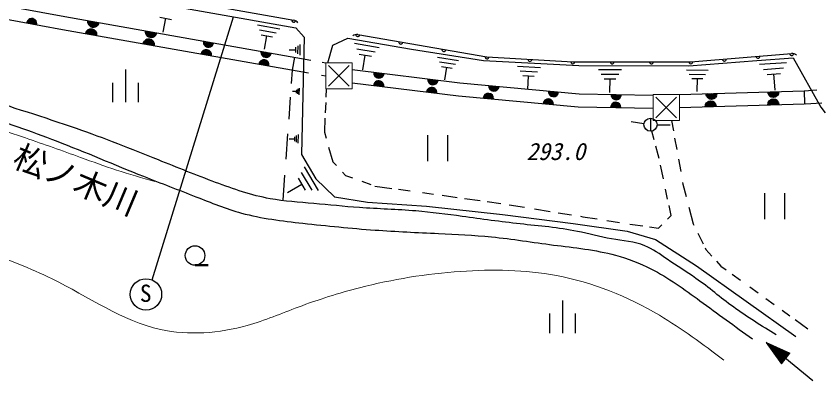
# Model space of a CAD drawing. Units: millimetres, scale not verified. Extents: x 40000 to 680000, y 20000 to 380000.
# Drawn here: x 418948 to 480684, y 240088 to 268068 of the extents above; entities that cross this region are included whole.
import ezdxf
from ezdxf.enums import TextEntityAlignment as Align

# ---------------------------------------------------------------- set-up
doc = ezdxf.new("R2010")
doc.units = ezdxf.units.MM
doc.header["$LTSCALE"] = 1000
for name, color, linetype, lineweight in [('M-BGD', 7, 'Continuous', 25), ('M-BGD-HTXT', 7, 'Continuous', 13), ('M-STR-HTXT', 7, 'Continuous', 13), ('M-TTL-FRAM', 2, 'Continuous', 50), ('M-TTL-TXT', 7, 'Continuous', 13)]:
    doc.layers.add(name, color=color, linetype=linetype, lineweight=lineweight)
doc.styles.add('ＭＳ ゴシック', font='')
doc.styles.get('ＭＳ ゴシック').set_extended_font_data('MS Gothic')

msp = doc.modelspace()

# ---------------------------------------------------------------- linework, layer by layer
at = {"layer": 'M-BGD'}
for p, q in [((401436, 271933), (422670, 268032)), ((420629, 271252), (440219, 267753)), ((405647, 270142), (422492, 267048)), ((423012, 270256), (440390, 267168)), ((422670, 268032), (441527, 264697)), ((429360, 247832), (435605, 268018)), ((429964, 267979), (430864, 267819)), ((430224, 266829), (430414, 267899)), ((437434, 267389), (439154, 267089)), ((422492, 267048), (441348, 263713)), ((437584, 267009), (438874, 266789)), ((440390, 267168), (441008, 266462)), ((437734, 266629), (438594, 266479)), ((437984, 265519), (438164, 266559)), ((441008, 266462), (440931, 263161)), ((443219, 265826), (444365, 266372)), ((444365, 266372), (449242, 265535)), ((445124, 266645), (455023, 264936)), ((439864, 265489), (440364, 265479)), ((440364, 265679), (440354, 265269)), ((440534, 265779), (440514, 265169)), ((440694, 265879), (440674, 265059)), ((442837, 264489), (443219, 265826)), ((444884, 265979), (446754, 265659)), ((445054, 265569), (446464, 265329)), ((449242, 265535), (454755, 264661)), ((440133, 263928), (440307, 264912)), ((445224, 265149), (446164, 264989)), ((445504, 263949), (445694, 265069)), ((451244, 264919), (452854, 264659)), ((455023, 264936), (461605, 264553)), ((470637, 264553), (478367, 265191)), ((475695, 264652), (478479, 264857)), ((478479, 264857), (480608, 261091)), ((442405, 264541), (442688, 264491)), ((451394, 264569), (452604, 264369)), ((454755, 264661), (462063, 264284)), ((461605, 264553), (470637, 264553)), ((462063, 264284), (470496, 264243)), ((470496, 264243), (475695, 264652)), ((475914, 264369), (477964, 264519)), ((427324, 263960), (427324, 261460)), ((440057, 262897), (440133, 263928)), ((444688, 263962), (452937, 262946)), ((451544, 264209), (452354, 264079)), ((451794, 263179), (451954, 264149)), ((457374, 264219), (459114, 264129)), ((457574, 263869), (458884, 263799)), ((463564, 263969), (465334, 263959)), ((463784, 263619), (465114, 263609)), ((470314, 263939), (471974, 263929)), ((470524, 263609), (471764, 263599)), ((476204, 263979), (477744, 264089)), ((476494, 263589), (477514, 263659)), ((477094, 262399), (477004, 263629)), ((440931, 263161), (440826, 257460)), ((442356, 263534), (442688, 263476)), ((457774, 263509), (458644, 263459)), ((458154, 262439), (458214, 263489)), ((464004, 263259), (464894, 263259)), ((464444, 262199), (464454, 263259)), ((470724, 263279), (471554, 263269)), ((471134, 262279), (471144, 263279)), ((426324, 262960), (426324, 261460)), ((428324, 261460), (428324, 262960)), ((440424, 262419), (440414, 262169)), ((440524, 262479), (440514, 262109)), ((440624, 262539), (440614, 262039)), ((442710, 262489), (442683, 261838)), ((444688, 262954), (452831, 261951)), ((452937, 262946), (462077, 262112)), ((479333, 262347), (480297, 262405)), ((439856, 260157), (439980, 261849)), ((440124, 262299), (440424, 262299)), ((452831, 261951), (462021, 261113)), ((462077, 262112), (467762, 262001)), ((469762, 262056), (479333, 262347)), ((479333, 262347), (479363, 261347)), ((442666, 261446), (442632, 260653)), ((469762, 261056), (479363, 261347)), ((479393, 261348), (480681, 261426)), ((462021, 261113), (467762, 261000)), ((480608, 261091), (480940, 260636)), ((442614, 260227), (442569, 259156)), ((467054, 259809), (466064, 259949)), ((467552, 260238), (467552, 259238)), ((469163, 260056), (469303, 259274)), ((468054, 259739), (469054, 259729)), ((439632, 257106), (439775, 259048)), ((440274, 258819), (440274, 258479)), ((440414, 258909), (440414, 258399)), ((440554, 258989), (440544, 258309)), ((442569, 259156), (442700, 258701)), ((450492, 256932), (450492, 258932)), ((451992, 258932), (451992, 256932)), ((467841, 258577), (467662, 259250)), ((469404, 258709), (469561, 257833)), ((439864, 258659), (440274, 258649)), ((468145, 257432), (467973, 258079)), ((440826, 257460), (441912, 255597)), ((442895, 258022), (443219, 256895)), ((443219, 256895), (443489, 256601)), ((468205, 257150), (468145, 257432)), ((469695, 257087), (469866, 256136)), ((441024, 256519), (442094, 254699)), ((468538, 255578), (468316, 256629)), ((439400, 253941), (439541, 255858)), ((440564, 255639), (441094, 254729)), ((440794, 256079), (441594, 254719)), ((441912, 255597), (443348, 254200)), ((443961, 256087), (444180, 255849)), ((444180, 255849), (444727, 255651)), ((439734, 254539), (440834, 255189)), ((445424, 255398), (446121, 255146)), ((446441, 255030), (447723, 254855)), ((470014, 255308), (470039, 255171)), ((470039, 255171), (470285, 254229)), ((448247, 254784), (449150, 254661)), ((450096, 254532), (450595, 254464)), ((450595, 254464), (450939, 254417)), ((468865, 254037), (468707, 254785)), ((476314, 252497), (476314, 254497)), ((477814, 254497), (477814, 252497)), ((443348, 254200), (445862, 253792)), ((445862, 253792), (450402, 253501)), ((451596, 254325), (452728, 254167)), ((453307, 254087), (454498, 253921)), ((455029, 253847), (456078, 253701)), ((450402, 253501), (456224, 252861)), ((456734, 253599), (457899, 253410)), ((458660, 253287), (459862, 253092)), ((469134, 252769), (468972, 253533)), ((470501, 253405), (470830, 252147)), ((456224, 252861), (461638, 252162)), ((460486, 252991), (461504, 252826)), ((462196, 252714), (462380, 252684)), ((462380, 252684), (463454, 252516)), ((468852, 252486), (469134, 252769)), ((461638, 252162), (465772, 251580)), ((464212, 252397), (465171, 252247)), ((465974, 252121), (466167, 252091)), ((466167, 252091), (466974, 251977)), ((467473, 251907), (468173, 251808)), ((468173, 251808), (468428, 252062)), ((470830, 252147), (470880, 252045)), ((465772, 251580), (467926, 250939)), ((471189, 251409), (471581, 250601)), ((467926, 250939), (471069, 248902)), ((471730, 250294), (471791, 250169)), ((471791, 250169), (472248, 249667)), ((471069, 248902), (478696, 243488)), ((472598, 249283), (472950, 248897)), ((472950, 248897), (473352, 248607)), ((473797, 248286), (474445, 247820)), ((475154, 247309), (475789, 246852)), ((476389, 246420), (477036, 245953)), ((460805, 246261), (460805, 243761)), ((459805, 245261), (459805, 243761)), ((461805, 243761), (461805, 245261)), ((477641, 245517), (478238, 245087)), ((478643, 244796), (479619, 244093)), ((479996, 240088), (476419, 243035)), ((476419, 243035), (478239, 242206)), ((476419, 243035), (477581, 241407)), ((476449, 242993), (476466, 243013)), ((476479, 242950), (476513, 242992)), ((476509, 242908), (476560, 242970)), ((476539, 242866), (476607, 242949)), ((476569, 242824), (476654, 242927)), ((476599, 242782), (476702, 242906)), ((476629, 242740), (476749, 242885)), ((476659, 242698), (476796, 242863)), ((476690, 242656), (476843, 242842)), ((476720, 242613), (476890, 242820)), ((476750, 242571), (476937, 242799)), ((476780, 242529), (476984, 242777)), ((476810, 242487), (477031, 242756)), ((476840, 242445), (477078, 242734)), ((476870, 242403), (477126, 242713)), ((476900, 242361), (477173, 242691)), ((476930, 242318), (477220, 242670)), ((476960, 242276), (477267, 242649)), ((476990, 242234), (477314, 242627)), ((477020, 242192), (477361, 242606)), ((477050, 242150), (477408, 242584)), ((477080, 242108), (477455, 242563)), ((477111, 242066), (477502, 242541)), ((477141, 242024), (477549, 242520)), ((477171, 241981), (477597, 242498)), ((477201, 241939), (477644, 242477)), ((477231, 241897), (477691, 242456)), ((477261, 241855), (477738, 242434)), ((477291, 241813), (477785, 242413)), ((477321, 241771), (477832, 242391)), ((477351, 241729), (477879, 242370)), ((477381, 241686), (477926, 242348)), ((477411, 241644), (477973, 242327)), ((477441, 241602), (478021, 242305)), ((477471, 241560), (478068, 242284)), ((477501, 241518), (478115, 242262)), ((477532, 241476), (478162, 242241)), ((477562, 241434), (478209, 242220)), ((477581, 241407), (478239, 242206))]:
    msp.add_line(p, q, dxfattribs=at)
for centre, radius in [((467552, 259738), 500), ((432656, 249702), 750), ((428899, 246724), 1200)]:
    msp.add_circle(centre, radius, dxfattribs=at)
for centre, radius, start, end in [((420146, 267479), 400, 349.59229, 169.59229), ((420146, 267479), 400, 349.59229, 169.59229), ((420146, 267479), 350, 349.59229, 169.59229), ((420146, 267479), 300, 349.59229, 169.59229), ((420146, 267479), 250, 349.59229, 169.59229), ((420146, 267479), 200, 349.59229, 169.59229), ((420146, 267479), 150, 349.59229, 169.59229), ((420146, 267479), 100, 349.59229, 169.59229), ((420146, 267479), 50, 349.59229, 169.59229), ((424874, 267642), 400, 169.96793, 349.96793), ((424874, 267642), 350, 169.96793, 349.96793), ((424874, 267642), 300, 169.96793, 349.96793), ((424874, 267642), 250, 169.96793, 349.96793), ((424874, 267642), 200, 169.96793, 349.96793), ((424874, 267642), 150, 169.96793, 349.96793), ((424874, 267642), 100, 169.96793, 349.96793), ((424874, 267642), 50, 169.96793, 349.96793), ((440219, 267753), 150, 169.87202, 349.87202), ((440131, 267261), 500, 34.87202, 79.87202), ((424697, 266658), 400, 349.96793, 169.96793), ((424697, 266658), 350, 349.96793, 169.96793), ((424697, 266658), 300, 349.96793, 169.96793), ((424697, 266658), 250, 349.96793, 169.96793), ((424697, 266658), 200, 349.96793, 169.96793), ((424697, 266658), 150, 349.96793, 169.96793), ((424697, 266658), 100, 349.96793, 169.96793), ((424697, 266658), 50, 349.96793, 169.96793), ((429284, 266862), 400, 169.96793, 349.96793), ((429284, 266862), 350, 169.96793, 349.96793), ((429284, 266862), 300, 169.96793, 349.96793), ((429284, 266862), 250, 169.96793, 349.96793), ((429284, 266862), 200, 169.96793, 349.96793), ((429284, 266862), 150, 169.96793, 349.96793), ((429284, 266862), 100, 169.96793, 349.96793), ((429284, 266862), 50, 169.96793, 349.96793), ((429107, 265878), 400, 349.96793, 169.96793), ((429107, 265878), 350, 349.96793, 169.96793), ((429107, 265878), 300, 349.96793, 169.96793), ((429107, 265878), 250, 349.96793, 169.96793), ((429107, 265878), 200, 349.96793, 169.96793), ((433693, 266082), 400, 169.96793, 349.96793), ((433693, 266082), 400, 169.96793, 349.96793), ((433693, 266082), 350, 169.96793, 349.96793), ((433693, 266082), 300, 169.96793, 349.96793), ((433693, 266082), 250, 169.96793, 349.96793), ((433693, 266082), 200, 169.96793, 349.96793), ((433693, 266082), 150, 169.96793, 349.96793), ((433693, 266082), 100, 169.96793, 349.96793), ((433693, 266082), 50, 169.96793, 349.96793), ((445038, 266152), 500, 80.20276, 125.20276), ((445124, 266645), 150, 170.20276, 350.20276), ((448423, 266075), 150, 170.20276, 350.20276), ((429107, 265878), 150, 349.96793, 169.96793), ((429107, 265878), 100, 349.96793, 169.96793), ((429107, 265878), 50, 349.96793, 169.96793), ((433518, 265098), 400, 349.96793, 169.96793), ((433518, 265098), 400, 349.96793, 169.96793), ((451723, 265506), 150, 170.20276, 350.20276), ((433518, 265098), 350, 349.96793, 169.96793), ((433518, 265098), 300, 349.96793, 169.96793), ((433518, 265098), 250, 349.96793, 169.96793), ((433518, 265098), 200, 349.96793, 169.96793), ((433518, 265098), 150, 349.96793, 169.96793), ((433518, 265098), 100, 349.96793, 169.96793), ((433518, 265098), 50, 349.96793, 169.96793), ((438102, 265302), 400, 169.96793, 349.96793), ((438102, 265302), 400, 169.96793, 349.96793), ((438102, 265302), 350, 169.96793, 349.96793), ((438102, 265302), 300, 169.96793, 349.96793), ((438102, 265302), 250, 169.96793, 349.96793), ((438102, 265302), 200, 169.96793, 349.96793), ((438102, 265302), 150, 169.96793, 349.96793), ((438102, 265302), 100, 169.96793, 349.96793), ((438102, 265302), 50, 169.96793, 349.96793), ((455023, 264936), 150, 170.20276, 356.6726), ((475791, 264978), 150, 184.71669, 4.71669), ((478367, 265191), 150, 184.71669, 4.71669), ((478409, 264693), 500, 49.71669, 94.71669), ((437928, 264318), 400, 349.96793, 169.96793), ((437928, 264318), 400, 349.96793, 169.96793), ((437928, 264318), 350, 349.96793, 169.96793), ((437928, 264318), 300, 349.96793, 169.96793), ((437928, 264318), 250, 349.96793, 169.96793), ((437928, 264318), 200, 349.96793, 169.96793), ((437928, 264318), 150, 349.96793, 169.96793), ((437928, 264318), 100, 349.96793, 169.96793), ((437928, 264318), 50, 349.96793, 169.96793), ((458314, 264744), 150, 176.6726, 356.6726), ((461605, 264553), 150, 176.6726, 0), ((464616, 264553), 150, 180, 0), ((467626, 264553), 150, 180, 0), ((470637, 264553), 150, 180, 4.71669), ((473214, 264766), 150, 184.71669, 4.71669), ((446751, 263708), 400, 172.98114, 352.98114), ((446751, 263708), 400, 172.98114, 352.98114), ((446751, 263708), 350, 172.98114, 352.98114), ((446751, 263708), 300, 172.98114, 352.98114), ((446751, 263708), 250, 172.98114, 352.98114), ((446751, 263708), 200, 172.98114, 352.98114), ((446751, 263708), 150, 172.98114, 352.98114), ((446751, 263708), 100, 172.98114, 352.98114), ((446751, 263708), 50, 172.98114, 352.98114), ((446724, 262703), 400, 352.98114, 172.98114), ((446724, 262703), 400, 352.98114, 172.98114), ((446724, 262703), 350, 352.98114, 172.98114), ((446724, 262703), 300, 352.98114, 172.98114), ((450875, 263200), 400, 172.98114, 352.98114), ((450875, 263200), 400, 172.98114, 352.98114), ((450875, 263200), 350, 172.98114, 352.98114), ((450875, 263200), 300, 172.98114, 352.98114), ((450875, 263200), 250, 172.98114, 352.98114), ((450875, 263200), 200, 172.98114, 352.98114), ((450875, 263200), 150, 172.98114, 352.98114), ((450875, 263200), 100, 172.98114, 352.98114), ((450875, 263200), 50, 172.98114, 352.98114), ((446724, 262703), 250, 352.98114, 172.98114), ((446724, 262703), 200, 352.98114, 172.98114), ((446724, 262703), 150, 352.98114, 172.98114), ((446724, 262703), 100, 352.98114, 172.98114), ((446724, 262703), 50, 352.98114, 172.98114), ((450795, 262202), 400, 352.98114, 172.98114), ((450795, 262202), 400, 352.98114, 172.98114), ((450795, 262202), 350, 352.98114, 172.98114), ((450795, 262202), 300, 352.98114, 172.98114), ((450795, 262202), 250, 352.98114, 172.98114), ((450795, 262202), 200, 352.98114, 172.98114), ((455547, 262708), 400, 174.78639, 354.78639), ((455547, 262708), 400, 174.78639, 354.78639), ((455547, 262708), 350, 174.78639, 354.78639), ((455547, 262708), 300, 174.78639, 354.78639), ((455547, 262708), 250, 174.78639, 354.78639), ((455547, 262708), 200, 174.78639, 354.78639), ((455547, 262708), 150, 174.78639, 354.78639), ((455547, 262708), 100, 174.78639, 354.78639), ((455547, 262708), 50, 174.78639, 354.78639), ((450795, 262202), 150, 352.98114, 172.98114), ((450795, 262202), 100, 352.98114, 172.98114), ((450795, 262202), 50, 352.98114, 172.98114), ((455128, 261742), 400, 354.78639, 174.78639), ((455128, 261742), 400, 354.78639, 174.78639), ((455128, 261742), 350, 354.78639, 174.78639), ((455128, 261742), 300, 354.78639, 174.78639), ((455128, 261742), 250, 354.78639, 174.78639), ((455128, 261742), 200, 354.78639, 174.78639), ((455128, 261742), 150, 354.78639, 174.78639), ((455128, 261742), 100, 354.78639, 174.78639), ((455128, 261742), 50, 354.78639, 174.78639), ((460116, 262291), 400, 174.78639, 354.78639), ((460116, 262291), 400, 174.78639, 354.78639), ((460116, 262291), 350, 174.78639, 354.78639), ((460116, 262291), 300, 174.78639, 354.78639), ((460116, 262291), 250, 174.78639, 354.78639), ((460116, 262291), 200, 174.78639, 354.78639), ((460116, 262291), 150, 174.78639, 354.78639), ((460116, 262291), 100, 174.78639, 354.78639), ((460116, 262291), 50, 174.78639, 354.78639), ((464919, 262056), 400, 178.87776, 358.87776), ((464919, 262056), 400, 178.87776, 358.87776), ((464919, 262056), 350, 178.87776, 358.87776), ((464919, 262056), 300, 178.87776, 358.87776), ((464919, 262056), 250, 178.87776, 358.87776), ((464919, 262056), 200, 178.87776, 358.87776), ((464919, 262056), 150, 178.87776, 358.87776), ((464919, 262056), 100, 178.87776, 358.87776), ((464919, 262056), 50, 178.87776, 358.87776), ((472222, 262131), 400, 181.739, 1.739), ((472222, 262131), 350, 181.739, 1.739), ((472222, 262131), 300, 181.739, 1.739), ((472222, 262131), 250, 181.739, 1.739), ((472222, 262131), 200, 181.739, 1.739), ((472222, 262131), 150, 181.739, 1.739), ((472222, 262131), 100, 181.739, 1.739), ((472222, 262131), 50, 181.739, 1.739), ((476963, 262275), 400, 181.739, 1.739), ((476963, 262275), 350, 181.739, 1.739), ((476963, 262275), 300, 181.739, 1.739), ((476963, 262275), 250, 181.739, 1.739), ((476963, 262275), 200, 181.739, 1.739), ((476963, 262275), 150, 181.739, 1.739), ((476963, 262275), 100, 181.739, 1.739), ((476963, 262275), 50, 181.739, 1.739), ((459724, 261323), 400, 354.78639, 174.78639), ((459724, 261323), 400, 354.78639, 174.78639), ((459724, 261323), 350, 354.78639, 174.78639), ((459724, 261323), 300, 354.78639, 174.78639), ((459724, 261323), 250, 354.78639, 174.78639), ((459724, 261323), 200, 354.78639, 174.78639), ((459724, 261323), 150, 354.78639, 174.78639), ((459724, 261323), 100, 354.78639, 174.78639), ((459724, 261323), 50, 354.78639, 174.78639), ((464892, 261057), 400, 358.87776, 178.87776), ((464892, 261057), 400, 358.87776, 178.87776), ((464892, 261057), 350, 358.87776, 178.87776), ((464892, 261057), 300, 358.87776, 178.87776), ((464892, 261057), 250, 358.87776, 178.87776), ((464892, 261057), 200, 358.87776, 178.87776), ((464892, 261057), 150, 358.87776, 178.87776), ((464892, 261057), 100, 358.87776, 178.87776), ((472162, 261128), 400, 1.739, 181.739), ((472162, 261128), 350, 1.739, 181.739), ((472162, 261128), 300, 1.739, 181.739), ((472162, 261128), 250, 1.739, 181.739), ((472162, 261128), 200, 1.739, 181.739), ((472162, 261128), 150, 1.739, 181.739), ((472162, 261128), 100, 1.739, 181.739), ((472162, 261128), 50, 1.739, 181.739), ((476963, 261274), 400, 1.739, 181.739), ((476963, 261274), 350, 1.739, 181.739), ((476963, 261274), 300, 1.739, 181.739), ((476963, 261274), 250, 1.739, 181.739), ((476963, 261274), 200, 1.739, 181.739), ((476963, 261274), 150, 1.739, 181.739), ((476963, 261274), 100, 1.739, 181.739), ((476963, 261274), 50, 1.739, 181.739), ((464892, 261057), 50, 358.87776, 178.87776)]:
    msp.add_arc(centre, radius, start, end, dxfattribs=at)
for points, knots in [([(477189, 243621), (476073, 244305), (474957, 244988), (473901, 245761), (472930, 246473), (472010, 247260), (471031, 247953), (470316, 248458), (469570, 248913), (468839, 249415), (468279, 249798), (467729, 250209), (467116, 250458), (466322, 250782), (465425, 250835), (464559, 250980), (463672, 251129), (462818, 251375), (461949, 251554), (460511, 251852), (459033, 251967), (457565, 252129), (456080, 252292), (454606, 252501), (453128, 252703), (451948, 252864), (450766, 253021), (449579, 253120), (448138, 253241), (446689, 253277), (445247, 253381), (444081, 253465), (442919, 253594), (441750, 253694), (440632, 253790), (439509, 253859), (438410, 254060), (436984, 254320), (435600, 254801), (434235, 255312), (432759, 255864), (431306, 256450), (429850, 257035), (427777, 257867), (425698, 258695), (423587, 259436), (421095, 260310), (418559, 261063), (416071, 261941), (414443, 262516), (412836, 263144), (411218, 263768), (409628, 264379), (408029, 264986), (406572, 265855), (405405, 266552), (404330, 267418), (403128, 268047), (402174, 268546), (401142, 268896), (400100, 269196), (398612, 269624), (397107, 269948), (395602, 270281), (393857, 270667), (392113, 271063), (390364, 271435), (388860, 271754), (387351, 272055), (385837, 272323), (382627, 272890), (379391, 273309), (376169, 273809), (373252, 274262), (370345, 274782), (367431, 275257), (365403, 275588), (363371, 275898), (361339, 276206), (358758, 276598), (356177, 276986), (353600, 277405), (349939, 277999), (346287, 278652), (342638, 279315), (340418, 279718), (338199, 280126), (335984, 280556), (334130, 280915), (332280, 281291), (330419, 281608), (328698, 281902), (326968, 282145), (325231, 282323), (323494, 282500), (321750, 282612), (320005, 282661), (317975, 282718), (315944, 282691), (313914, 282624), (312359, 282572), (310805, 282497), (309252, 282398), (306951, 282251), (304653, 282051), (302358, 281815), (299689, 281540), (297024, 281217), (294351, 280973), (292346, 280790), (290336, 280651), (288325, 280539), (285556, 280384), (282786, 280280), (280007, 280233), (278180, 280202), (276348, 280196), (274537, 280391), (272948, 280563), (271376, 280890), (269813, 281250), (268520, 281548), (267234, 281869), (265968, 282256), (263212, 283098), (260556, 284252), (257883, 285358), (256119, 286088), (254347, 286796), (252645, 287646), (251174, 288381), (249754, 289221), (248322, 290036), (246260, 291211), (244172, 292334), (242084, 293457)], [0, 0, 0, 0, 1, 1, 1, 2, 2, 2, 3, 3, 3, 4, 4, 4, 5, 5, 5, 6, 6, 6, 7, 7, 7, 8, 8, 8, 9, 9, 9, 10, 10, 10, 11, 11, 11, 12, 12, 12, 13, 13, 13, 14, 14, 14, 15, 15, 15, 16, 16, 16, 17, 17, 17, 18, 18, 18, 19, 19, 19, 20, 20, 20, 21, 21, 21, 22, 22, 22, 23, 23, 23, 24, 24, 24, 25, 25, 25, 26, 26, 26, 27, 27, 27, 28, 28, 28, 29, 29, 29, 30, 30, 30, 31, 31, 31, 32, 32, 32, 33, 33, 33, 34, 34, 34, 35, 35, 35, 36, 36, 36, 37, 37, 37, 38, 38, 38, 39, 39, 39, 40, 40, 40, 41, 41, 41, 42, 42, 42, 43, 43, 43, 44, 44, 44, 45, 45, 45, 45]), ([(241517, 291768), (242950, 290959), (244383, 290149), (245818, 289342), (247867, 288190), (249922, 287043), (252029, 286002), (253956, 285050), (255928, 284187), (257927, 283392), (259866, 282621), (261831, 281913), (263824, 281304), (265442, 280811), (267079, 280382), (268731, 280000), (270763, 279529), (272817, 279128), (274889, 278956), (276708, 278805), (278540, 278830), (280370, 278851), (282183, 278872), (283994, 278888), (285798, 279008), (288988, 279219), (292157, 279754), (295349, 280000), (297349, 280154), (299358, 280194), (301351, 280417), (303672, 280677), (305972, 281183), (308293, 281357), (310541, 281525), (312810, 281382), (315078, 281357), (317591, 281329), (320103, 281447), (322594, 281252), (324920, 281070), (327227, 280616), (329535, 280208), (332665, 279656), (335799, 279188), (338930, 278695), (343462, 277980), (347990, 277211), (352500, 276346), (355752, 275722), (358994, 275049), (362260, 274519), (364912, 274089), (367579, 273754), (370246, 273423), (373013, 273080), (375780, 272741), (378545, 272379), (381722, 271965), (384897, 271521), (388044, 270918), (390266, 270492), (392474, 269988), (394672, 269457), (395562, 269242), (396450, 269023), (397334, 268778), (398471, 268464), (399601, 268107), (400675, 267630), (402208, 266948), (403625, 266019), (405111, 265229), (406480, 264501), (407907, 263892), (409339, 263298), (411584, 262366), (413842, 261470), (416124, 260636), (418088, 259918), (420069, 259245), (422021, 258496), (424265, 257635), (426471, 256672), (428702, 255782), (430037, 255250), (431380, 254744), (432721, 254216), (433876, 253762), (435028, 253292), (436218, 252964), (437744, 252543), (439332, 252356), (440915, 252181), (442762, 251977), (444602, 251790), (446448, 251659), (448062, 251544), (449682, 251472), (451302, 251398), (452661, 251336), (454021, 251273), (455373, 251137), (456960, 250977), (458535, 250718), (460122, 250511), (461717, 250303), (463323, 250148), (464872, 249728), (465807, 249474), (466722, 249123), (467586, 248684), (468919, 248005), (470133, 247115), (471344, 246231), (472685, 245252), (474024, 244280), (475363, 243308)], [0, 0, 0, 0, 1, 1, 1, 2, 2, 2, 3, 3, 3, 4, 4, 4, 5, 5, 5, 6, 6, 6, 7, 7, 7, 8, 8, 8, 9, 9, 9, 10, 10, 10, 11, 11, 11, 12, 12, 12, 13, 13, 13, 14, 14, 14, 15, 15, 15, 16, 16, 16, 17, 17, 17, 18, 18, 18, 19, 19, 19, 20, 20, 20, 21, 21, 21, 22, 22, 22, 23, 23, 23, 24, 24, 24, 25, 25, 25, 26, 26, 26, 27, 27, 27, 28, 28, 28, 29, 29, 29, 30, 30, 30, 31, 31, 31, 32, 32, 32, 33, 33, 33, 34, 34, 34, 35, 35, 35, 36, 36, 36, 37, 37, 37, 38, 38, 38, 39, 39, 39, 39])]:
    msp.add_open_spline(points, degree=3, knots=knots, dxfattribs=at)
at = {"layer": 'M-BGD-HTXT'}
for p, q in [((442688, 264489), (442688, 262489)), ((444688, 264489), (442688, 264489)), ((442878, 264289), (444478, 262689)), ((444478, 264289), (442878, 262689)), ((444688, 262489), (444688, 264489)), ((442688, 262489), (444688, 262489)), ((469762, 262056), (467762, 262056)), ((467762, 262056), (467762, 260056)), ((469552, 261856), (467952, 260256)), ((467952, 261856), (469552, 260256)), ((469762, 260056), (469762, 262056)), ((467762, 260056), (469762, 260056))]:
    msp.add_line(p, q, dxfattribs=at)
at = {"layer": 'M-TTL-FRAM'}
msp.add_line((432656, 248952), (433656, 248952), dxfattribs=at)
for centre, start, end in [((424874, 267642), 169.96793, 349.96793), ((424697, 266658), 349.96793, 169.96793), ((429284, 266862), 169.96793, 349.96793), ((429107, 265878), 349.96793, 169.96793), ((472222, 262131), 181.739, 1.739), ((476963, 262275), 181.739, 1.739), ((472162, 261128), 1.739, 181.739), ((476963, 261274), 1.739, 181.739)]:
    msp.add_arc(centre, 400, start, end, dxfattribs=at)
at = {"layer": 'M-TTL-TXT'}
for points, knots in [([(387420, 254762), (388387, 255106), (389355, 255449), (390268, 255909), (391157, 256356), (391996, 256912), (392769, 257541), (393502, 258137), (394177, 258799), (394888, 259417), (395524, 259970), (396190, 260488), (396903, 260945), (397590, 261386), (398321, 261770), (399091, 262022), (400101, 262353), (401178, 262459), (402252, 262508), (403853, 262583), (405449, 262532), (407011, 262265), (408016, 262093), (409008, 261831), (409998, 261571), (411579, 261154), (413156, 260741), (414722, 260285), (416378, 259804), (418021, 259276), (419655, 258722), (421073, 258242), (422485, 257742), (423892, 257229), (424804, 256896), (425714, 256557), (426636, 256256), (427611, 255938), (428600, 255663), (429589, 255388)], [0, 0, 0, 0, 1, 1, 1, 2, 2, 2, 3, 3, 3, 4, 4, 4, 5, 5, 5, 6, 6, 6, 7, 7, 7, 8, 8, 8, 9, 9, 9, 10, 10, 10, 11, 11, 11, 12, 12, 12, 13, 13, 13, 13]), ([(395548, 253165), (396664, 253688), (397779, 254211), (398952, 254589), (400140, 254971), (401386, 255205), (402634, 255214), (403784, 255223), (404935, 255042), (406038, 254728), (407732, 254246), (409315, 253452), (410901, 252678), (412784, 251760), (414672, 250869), (416598, 250073), (418302, 249369), (420035, 248740), (421704, 247920), (424469, 246561), (427056, 244677), (430019, 244029), (432166, 243560), (434510, 243738), (436662, 244342), (438006, 244719), (439276, 245261), (440570, 245749), (442102, 246326), (443670, 246826), (445259, 247234), (447791, 247883), (450380, 248300), (452996, 248484), (455451, 248657), (457931, 248625), (460343, 248171), (463118, 247649), (465804, 246567), (468236, 245123), (469963, 244099), (471561, 242892), (473160, 241685)], [0, 0, 0, 0, 1, 1, 1, 2, 2, 2, 3, 3, 3, 4, 4, 4, 5, 5, 5, 6, 6, 6, 7, 7, 7, 8, 8, 8, 9, 9, 9, 10, 10, 10, 11, 11, 11, 12, 12, 12, 13, 13, 13, 14, 14, 14, 14])]:
    msp.add_open_spline(points, degree=3, knots=knots, dxfattribs=at)

# ---------------------------------------------------------------- texts
at = {"layer": 'M-BGD', "style": 'ＭＳ ゴシック', "oblique": 15}
msp.add_text('293.0', height=1320, dxfattribs=at).set_placement((458044, 256631), align=Align.BOTTOM_LEFT)
at = {"layer": 'M-BGD', "style": 'ＭＳ ゴシック'}
msp.add_text('S', height=1320, dxfattribs=at).set_placement((428429, 245753), align=Align.BOTTOM_LEFT)
at = {"layer": 'M-STR-HTXT', "style": 'ＭＳ ゴシック'}
msp.add_text('松ノ木川', height=1833, rotation=337.175, dxfattribs=at).set_placement((418347, 256105), align=Align.BOTTOM_LEFT)

doc.saveas('drawing.dxf')
